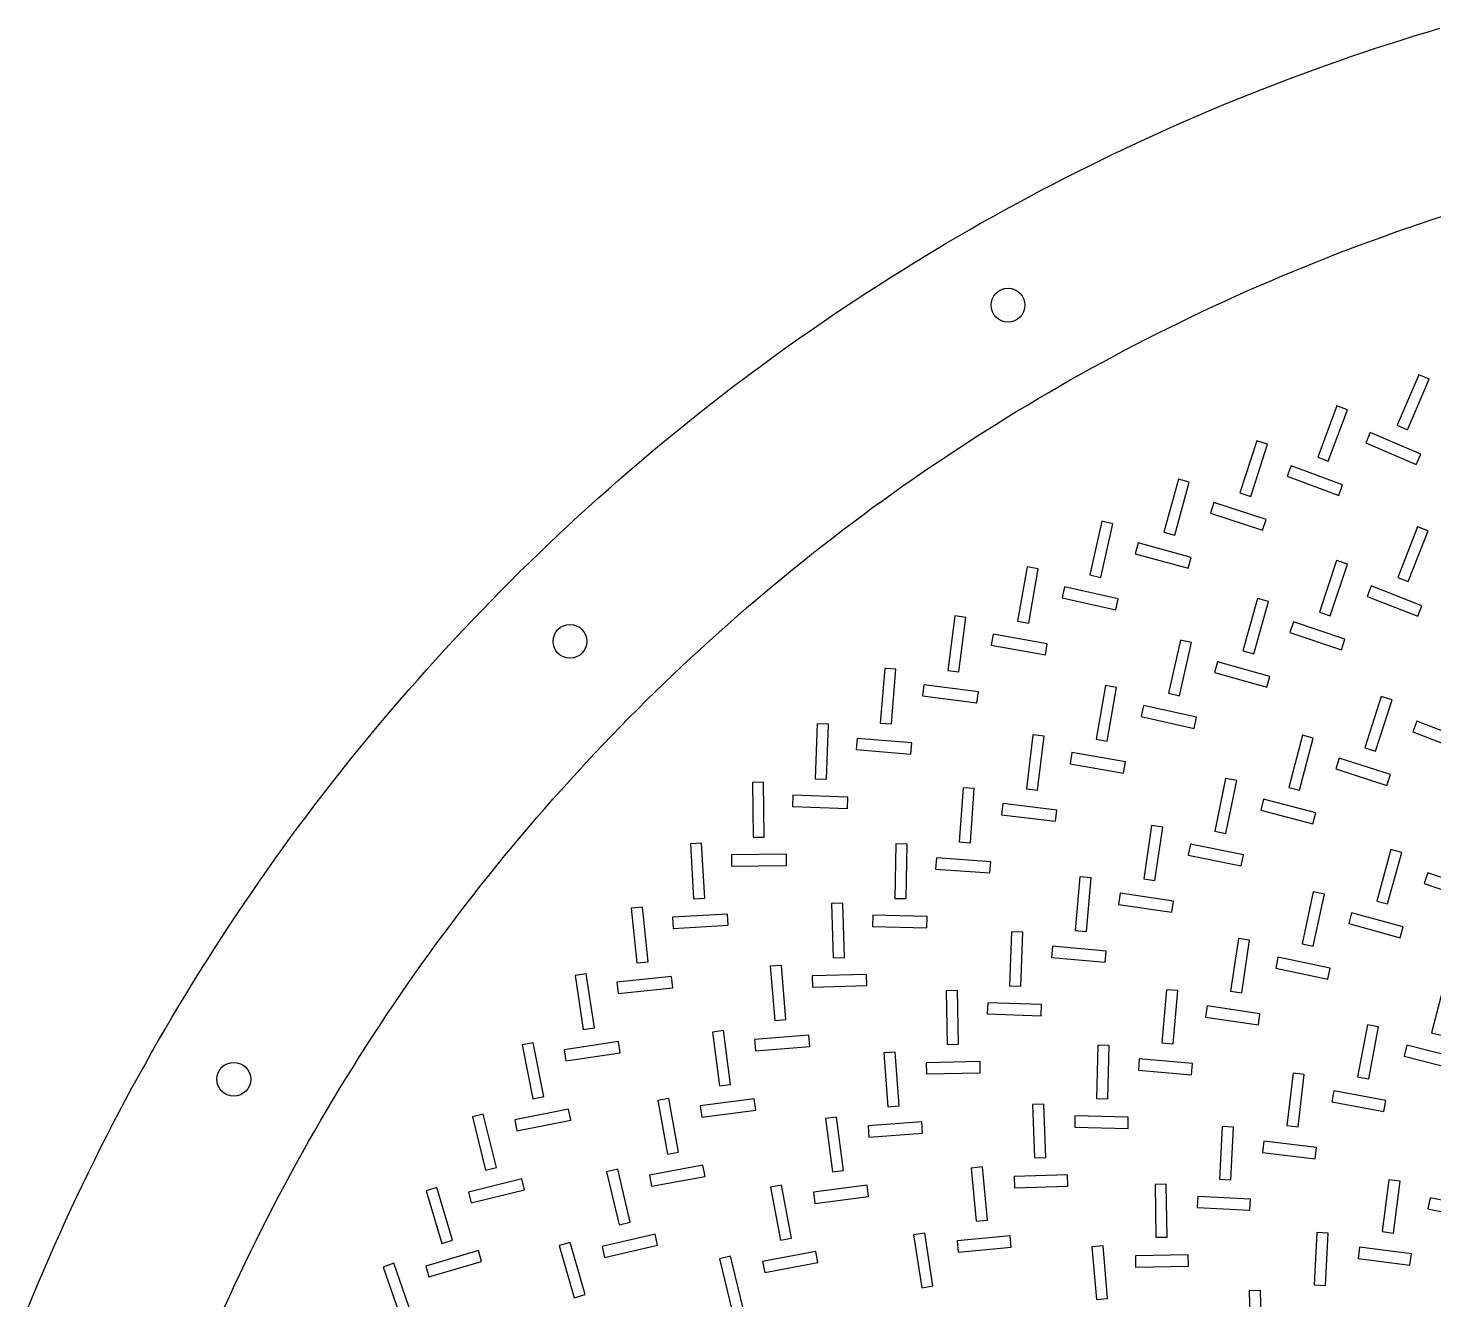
# Model space of a CAD drawing. Header units: millimetres. Extents: x -195 to 195, y -219 to 195.
# Drawn here: x -180.6 to -56, y 74.2 to 186.9 of the extents above; entities that cross this region are included whole.
import ezdxf

# ---------------------------------------------------------------- set-up
doc = ezdxf.new("R2010")
doc.units = ezdxf.units.MM
for name, color, linetype in [('NPTH', 9, 'Continuous'), ('OUTLINE', 7, 'Continuous'), ('TOP_CU', 1, 'Continuous'), ('TOP_SLOT', 3, 'Continuous')]:
    doc.layers.add(name, color=color, linetype=linetype)

msp = doc.modelspace()

# ---------------------------------------------------------------- linework, layer by layer
at = {"layer": 'NPTH'}
for centre in [(-93.75, 162.38), (-132.58, 132.58), (-162.38, 93.75)]:
    msp.add_circle(centre, 1.5, dxfattribs=at)
at = {"layer": 'OUTLINE'}
msp.add_lwpolyline([(-180.61, 73.52), (-180.16, 74.62), (-179.7, 75.73), (-179.23, 76.83), (-178.75, 77.93), (-178.27, 79.02), (-177.78, 80.11), (-177.29, 81.2), (-176.79, 82.29), (-176.28, 83.37), (-175.76, 84.45), (-175.24, 85.53), (-174.71, 86.6), (-174.18, 87.67), (-173.64, 88.74), (-173.09, 89.81), (-172.54, 90.87), (-171.97, 91.92), (-171.41, 92.98), (-170.83, 94.03), (-170.25, 95.07), (-169.67, 96.12), (-169.07, 97.15), (-168.47, 98.19), (-167.87, 99.22), (-167.26, 100.25), (-166.64, 101.27), (-166.01, 102.29), (-165.38, 103.31), (-164.75, 104.32), (-164.1, 105.33), (-163.45, 106.34), (-162.8, 107.34), (-162.14, 108.34), (-161.47, 109.33), (-160.79, 110.32), (-160.11, 111.3), (-159.43, 112.28), (-158.74, 113.26), (-158.04, 114.23), (-157.34, 115.2), (-156.63, 116.16), (-155.91, 117.12), (-155.19, 118.07), (-154.46, 119.02), (-153.73, 119.97), (-152.99, 120.91), (-152.24, 121.85), (-151.49, 122.78), (-150.74, 123.71), (-149.98, 124.63), (-149.21, 125.55), (-148.43, 126.46), (-147.66, 127.37), (-146.87, 128.27), (-146.08, 129.17), (-145.29, 130.06), (-144.49, 130.95), (-143.68, 131.84), (-142.87, 132.72), (-142.05, 133.59), (-141.23, 134.46), (-140.4, 135.32), (-139.57, 136.18), (-138.73, 137.04), (-137.89, 137.89), (-137.04, 138.73), (-136.18, 139.57), (-135.32, 140.4), (-134.46, 141.23), (-133.59, 142.05), (-132.72, 142.87), (-131.84, 143.68), (-130.95, 144.49), (-130.06, 145.29), (-129.17, 146.08), (-128.27, 146.87), (-127.37, 147.66), (-126.46, 148.43), (-125.55, 149.21), (-124.63, 149.98), (-123.71, 150.74), (-122.78, 151.49), (-121.85, 152.24), (-120.91, 152.99), (-119.97, 153.73), (-119.02, 154.46), (-118.07, 155.19), (-117.12, 155.91), (-116.16, 156.63), (-115.2, 157.34), (-114.23, 158.04), (-113.26, 158.74), (-112.28, 159.43), (-111.3, 160.11), (-110.32, 160.79), (-109.33, 161.47), (-108.34, 162.14), (-107.34, 162.8), (-106.34, 163.45), (-105.33, 164.1), (-104.32, 164.75), (-103.31, 165.38), (-102.29, 166.01), (-101.27, 166.64), (-100.25, 167.26), (-99.22, 167.87), (-98.19, 168.47), (-97.15, 169.07), (-96.12, 169.67), (-95.07, 170.25), (-94.03, 170.83), (-92.98, 171.41), (-91.92, 171.97), (-90.87, 172.54), (-89.81, 173.09), (-88.74, 173.64), (-87.67, 174.18), (-86.6, 174.71), (-85.53, 175.24), (-84.45, 175.76), (-83.37, 176.28), (-82.29, 176.79), (-81.2, 177.29), (-80.11, 177.78), (-79.02, 178.27), (-77.93, 178.75), (-76.83, 179.23), (-75.73, 179.7), (-74.62, 180.16), (-73.52, 180.61), (-72.41, 181.06), (-71.29, 181.5), (-70.18, 181.93), (-69.06, 182.36), (-67.94, 182.78), (-66.82, 183.19), (-65.69, 183.6), (-64.57, 184), (-63.44, 184.39), (-62.3, 184.78), (-61.17, 185.16), (-60.03, 185.53), (-58.89, 185.89), (-57.75, 186.25), (-56.61, 186.6), (-55.46, 186.95)], dxfattribs=at)
at = {"layer": 'TOP_CU'}
msp.add_lwpolyline([(-163.2, 73.54), (-162.74, 74.54), (-162.28, 75.54), (-161.81, 76.53), (-161.34, 77.52), (-160.86, 78.51), (-160.38, 79.5), (-159.89, 80.48), (-159.39, 81.46), (-158.89, 82.44), (-158.38, 83.41), (-157.86, 84.38), (-157.34, 85.35), (-156.82, 86.31), (-156.28, 87.27), (-155.75, 88.23), (-155.2, 89.18), (-154.65, 90.13), (-154.1, 91.08), (-153.53, 92.02), (-152.97, 92.96), (-152.39, 93.9), (-151.81, 94.83), (-151.23, 95.76), (-150.64, 96.69), (-150.04, 97.61), (-149.44, 98.53), (-148.83, 99.45), (-148.22, 100.36), (-147.6, 101.27), (-146.98, 102.17), (-146.35, 103.07), (-145.71, 103.97), (-145.07, 104.86), (-144.43, 105.75), (-143.77, 106.63), (-143.12, 107.51), (-142.45, 108.39), (-141.79, 109.26), (-141.11, 110.13), (-140.44, 110.99), (-139.75, 111.85), (-139.06, 112.71), (-138.37, 113.56), (-137.67, 114.4), (-136.96, 115.25), (-136.26, 116.08), (-135.54, 116.92), (-134.82, 117.75), (-134.1, 118.57), (-133.37, 119.39), (-132.63, 120.21), (-131.89, 121.02), (-131.15, 121.83), (-130.4, 122.63), (-129.64, 123.43), (-128.88, 124.22), (-128.12, 125.01), (-127.35, 125.79), (-126.57, 126.57), (-125.79, 127.35), (-125.01, 128.12), (-124.22, 128.88), (-123.43, 129.64), (-122.63, 130.4), (-121.83, 131.15), (-121.02, 131.89), (-120.21, 132.63), (-119.39, 133.37), (-118.57, 134.1), (-117.75, 134.82), (-116.92, 135.54), (-116.08, 136.26), (-115.25, 136.96), (-114.4, 137.67), (-113.56, 138.37), (-112.71, 139.06), (-111.85, 139.75), (-110.99, 140.44), (-110.13, 141.11), (-109.26, 141.79), (-108.39, 142.45), (-107.51, 143.12), (-106.63, 143.77), (-105.75, 144.43), (-104.86, 145.07), (-103.97, 145.71), (-103.07, 146.35), (-102.17, 146.98), (-101.27, 147.6), (-100.36, 148.22), (-99.45, 148.83), (-98.53, 149.44), (-97.61, 150.04), (-96.69, 150.64), (-95.76, 151.23), (-94.83, 151.81), (-93.9, 152.39), (-92.96, 152.97), (-92.02, 153.53), (-91.08, 154.1), (-90.13, 154.65), (-89.18, 155.2), (-88.23, 155.75), (-87.27, 156.28), (-86.31, 156.82), (-85.35, 157.34), (-84.38, 157.86), (-83.41, 158.38), (-82.44, 158.89), (-81.46, 159.39), (-80.48, 159.89), (-79.5, 160.38), (-78.51, 160.86), (-77.52, 161.34), (-76.53, 161.81), (-75.54, 162.28), (-74.54, 162.74), (-73.54, 163.2), (-72.54, 163.64), (-71.53, 164.09), (-70.52, 164.52), (-69.51, 164.95), (-68.5, 165.37), (-67.48, 165.79), (-66.47, 166.2), (-65.44, 166.61), (-64.42, 167.01), (-63.4, 167.4), (-62.37, 167.78), (-61.34, 168.16), (-60.3, 168.54), (-59.27, 168.9), (-58.23, 169.26), (-57.19, 169.62), (-56.15, 169.97), (-55.11, 170.31)], dxfattribs=at)
for points in [[(-59.26, 151.73), (-58.35, 151.34), (-56.42, 155.81), (-57.34, 156.2)], [(-66.3, 148.9), (-65.36, 148.54), (-63.65, 153.1), (-64.59, 153.45)], [(-57.57, 148.26), (-57.17, 149.18), (-61.64, 151.1), (-62.04, 150.18)], [(-73.2, 145.73), (-72.24, 145.43), (-70.74, 150.06), (-71.69, 150.36)], [(-64.44, 145.5), (-64.09, 146.44), (-68.64, 148.15), (-69, 147.22)], [(-79.94, 142.26), (-78.97, 141.99), (-77.69, 146.69), (-78.65, 146.95)], [(-71.18, 142.43), (-70.87, 143.38), (-75.5, 144.88), (-75.81, 143.93)], [(-86.51, 138.47), (-85.53, 138.25), (-84.47, 143), (-85.44, 143.22)], [(-59.21, 138.23), (-58.27, 137.87), (-56.52, 142.36), (-57.45, 142.72)], [(-77.77, 139.05), (-77.51, 140.01), (-82.2, 141.3), (-82.47, 140.33)], [(-66.15, 135.16), (-65.2, 134.84), (-63.67, 139.42), (-64.62, 139.73)], [(-92.9, 134.38), (-91.91, 134.2), (-91.07, 139), (-92.05, 139.17)], [(-84.2, 135.37), (-83.98, 136.34), (-88.73, 137.41), (-88.95, 136.43)], [(-57.42, 134.8), (-57.06, 135.73), (-61.55, 137.49), (-61.91, 136.56)], [(-72.93, 131.74), (-71.97, 131.47), (-70.67, 136.12), (-71.63, 136.39)], [(-99.09, 130), (-98.1, 129.87), (-97.48, 134.7), (-98.47, 134.83)], [(-64.2, 131.82), (-63.88, 132.77), (-68.45, 134.3), (-68.77, 133.35)], [(-90.44, 131.39), (-90.27, 132.37), (-95.07, 133.21), (-95.24, 132.23)], [(-79.53, 127.98), (-78.56, 127.76), (-77.49, 132.47), (-78.47, 132.69)], [(-105.07, 125.33), (-104.07, 125.25), (-103.68, 130.1), (-104.68, 130.18)], [(-70.54, 129.47), (-75.19, 130.77), (-75.46, 129.81), (-70.81, 128.51)], [(-96.5, 127.12), (-96.37, 128.11), (-101.2, 128.73), (-101.33, 127.74)], [(-85.93, 123.9), (-84.95, 123.73), (-84.12, 128.48), (-85.11, 128.65)], [(-62.12, 123.14), (-61.17, 122.83), (-59.71, 127.38), (-60.67, 127.69)], [(-77.25, 124.86), (-77.03, 125.84), (-81.73, 126.9), (-81.96, 125.92)], [(-110.83, 120.39), (-109.83, 120.36), (-109.66, 125.23), (-110.66, 125.26)], [(-53.42, 122.85), (-53.06, 123.78), (-57.52, 125.49), (-57.88, 124.55)], [(-102.35, 122.58), (-102.27, 123.58), (-107.12, 123.97), (-107.2, 122.98)], [(-91.13, 119.38), (-90.54, 124.16), (-91.54, 124.29), (-92.12, 119.5)], [(-68.87, 119.63), (-67.9, 119.37), (-66.69, 124), (-67.66, 124.25)], [(-83.5, 120.9), (-83.33, 121.88), (-88.08, 122.71), (-88.25, 121.72)], [(-60.16, 119.81), (-59.85, 120.77), (-64.4, 122.22), (-64.7, 121.27)], [(-116.35, 115.2), (-115.36, 115.21), (-115.41, 120.08), (-116.41, 120.07)], [(-75.41, 115.75), (-74.43, 115.55), (-73.48, 120.23), (-74.46, 120.43)], [(-107.99, 117.77), (-107.95, 118.77), (-112.82, 118.94), (-112.85, 117.94)], [(-98.08, 114.79), (-97.08, 114.72), (-96.74, 119.53), (-97.74, 119.6)], [(-66.72, 116.41), (-66.47, 117.38), (-71.09, 118.59), (-71.34, 117.62)], [(-89.54, 116.62), (-89.42, 117.61), (-94.21, 118.2), (-94.33, 117.2)], [(-81.72, 111.51), (-80.73, 111.37), (-80.04, 116.1), (-81.03, 116.24)], [(-121.63, 109.75), (-120.63, 109.81), (-120.92, 114.67), (-121.91, 114.61)], [(-113.4, 113.71), (-118.27, 113.65), (-118.26, 112.65), (-113.39, 112.71)], [(-103.79, 109.79), (-102.79, 109.77), (-102.69, 114.59), (-103.69, 114.61)], [(-73.09, 112.66), (-72.89, 113.64), (-77.57, 114.59), (-77.77, 113.61)], [(-61.07, 109.55), (-60.1, 109.29), (-58.85, 113.85), (-59.81, 114.11)], [(-95.36, 112.05), (-95.28, 113.04), (-100.1, 113.39), (-100.17, 112.39)], [(-87.8, 106.94), (-86.8, 106.85), (-86.37, 111.61), (-87.37, 111.7)], [(-52.37, 109.57), (-52.05, 110.52), (-56.53, 112.05), (-56.85, 111.1)], [(-79.24, 108.56), (-79.09, 109.55), (-83.82, 110.24), (-83.96, 109.25)], [(-67.67, 105.75), (-66.69, 105.54), (-65.71, 110.17), (-66.69, 110.38)], [(-126.65, 104.06), (-125.66, 104.16), (-126.16, 109.01), (-127.16, 108.91)], [(-109.25, 104.51), (-108.25, 104.54), (-108.39, 109.36), (-109.39, 109.33)], [(-58.99, 106.3), (-58.73, 107.26), (-63.29, 108.51), (-63.55, 107.55)], [(-118.56, 107.4), (-118.61, 108.4), (-123.48, 108.12), (-123.42, 107.12)], [(-100.94, 107.19), (-100.91, 108.19), (-105.74, 108.29), (-105.76, 107.29)], [(-93.61, 102.04), (-92.61, 102), (-92.44, 106.78), (-93.44, 106.81)], [(-74.02, 101.55), (-73.03, 101.41), (-72.34, 106.09), (-73.33, 106.23)], [(-85.15, 104.12), (-85.06, 105.12), (-89.82, 105.55), (-89.91, 104.55)], [(-114.43, 98.96), (-113.44, 99.04), (-113.82, 103.85), (-114.82, 103.77)], [(-65.39, 102.63), (-65.19, 103.61), (-69.82, 104.58), (-70.02, 103.6)], [(-131.4, 98.15), (-130.41, 98.3), (-131.14, 103.11), (-132.13, 102.96)], [(-123.47, 101.86), (-123.57, 102.85), (-128.42, 102.35), (-128.32, 101.35)], [(-106.26, 102.05), (-106.29, 103.05), (-111.12, 102.91), (-111.09, 101.91)], [(-56.2, 97.88), (-55.24, 97.63), (-54.06, 102.16), (-55.03, 102.41)], [(-99.15, 96.83), (-98.15, 96.85), (-98.24, 101.62), (-99.24, 101.6)], [(-80.11, 96.98), (-79.11, 96.89), (-78.71, 101.61), (-79.7, 101.69)], [(-90.81, 99.37), (-90.78, 100.37), (-95.55, 100.54), (-95.59, 99.54)], [(-71.56, 98.57), (-71.42, 99.56), (-76.1, 100.25), (-76.24, 99.26)], [(-61.78, 93.79), (-60.91, 98.39), (-61.89, 98.58), (-62.76, 93.97)], [(-119.33, 93.16), (-118.34, 93.28), (-118.96, 98.07), (-119.96, 97.94)], [(-111.33, 96.65), (-111.41, 97.65), (-116.22, 97.27), (-116.14, 96.27)], [(-134.9, 92.22), (-135.85, 96.99), (-136.83, 96.8), (-135.88, 92.02)], [(-128.12, 96.1), (-128.27, 97.09), (-133.09, 96.36), (-132.94, 95.37)], [(-104.39, 91.32), (-103.39, 91.39), (-103.75, 96.16), (-104.75, 96.08)], [(-85.91, 92.05), (-84.91, 92.02), (-84.79, 96.75), (-85.79, 96.78)], [(-54.11, 94.64), (-53.86, 95.61), (-58.39, 96.78), (-58.64, 95.81)], [(-96.21, 94.32), (-96.23, 95.32), (-101, 95.22), (-100.99, 94.22)], [(-77.48, 94.15), (-77.39, 95.15), (-82.11, 95.56), (-82.19, 94.56)], [(-69.04, 89.64), (-68.04, 89.52), (-67.49, 94.17), (-68.48, 94.29)], [(-60.45, 90.88), (-60.26, 91.86), (-64.87, 92.73), (-65.05, 91.75)], [(-132.5, 90.12), (-132.7, 91.11), (-137.48, 90.15), (-137.28, 89.17)], [(-123.93, 87.11), (-122.95, 87.29), (-123.81, 92.04), (-124.8, 91.86)], [(-116.11, 91.01), (-116.24, 92), (-121.03, 91.38), (-120.9, 90.39)], [(-91.4, 86.77), (-90.4, 86.8), (-90.57, 91.53), (-91.57, 91.5)], [(-140.06, 85.69), (-139.09, 85.94), (-140.26, 90.66), (-141.23, 90.42)], [(-109.32, 85.53), (-108.33, 85.66), (-108.95, 90.4), (-109.94, 90.27)], [(-101.39, 89.97), (-106.16, 89.62), (-106.08, 88.62), (-101.32, 88.97)], [(-83.09, 90.38), (-87.82, 90.5), (-87.84, 89.51), (-83.11, 89.38)], [(-75.01, 84.88), (-74.01, 84.83), (-73.77, 89.51), (-74.76, 89.56)], [(-66.52, 86.7), (-66.4, 87.7), (-71.06, 88.25), (-71.18, 87.26)], [(-120.61, 85.13), (-120.79, 86.12), (-125.54, 85.26), (-125.36, 84.27)], [(-136.6, 83.96), (-136.85, 84.93), (-141.57, 83.75), (-141.33, 82.78)], [(-128.23, 80.85), (-127.25, 81.08), (-128.35, 85.78), (-129.33, 85.55)], [(-96.57, 81.17), (-95.57, 81.27), (-96.02, 85.98), (-97.02, 85.88)], [(-88.45, 84.28), (-88.48, 85.28), (-93.21, 85.12), (-93.18, 84.12)], [(-60.58, 80.24), (-59.59, 80.11), (-59, 84.71), (-60, 84.84)], [(-143.95, 79.18), (-142.99, 79.47), (-144.38, 84.14), (-145.34, 83.85)], [(-113.93, 79.48), (-112.94, 79.66), (-113.82, 84.36), (-114.8, 84.18)], [(-106.12, 83.36), (-106.25, 84.35), (-110.99, 83.73), (-110.86, 82.74)], [(-80.64, 79.74), (-79.64, 79.76), (-79.72, 84.44), (-80.72, 84.42)], [(-72.3, 82.13), (-72.25, 83.13), (-76.93, 83.37), (-76.98, 82.37)], [(-51.99, 81.33), (-51.79, 82.31), (-56.33, 83.25), (-56.54, 82.27)], [(-124.81, 79.04), (-125.04, 80.01), (-129.74, 78.91), (-129.51, 77.94)], [(-101.38, 75.27), (-100.4, 75.43), (-101.13, 80.1), (-102.12, 79.95)], [(-93.47, 78.87), (-93.56, 79.86), (-98.27, 79.41), (-98.18, 78.42)], [(-66.6, 75.52), (-65.61, 75.47), (-65.37, 80.1), (-66.37, 80.15)], [(-140.42, 77.6), (-140.7, 78.56), (-145.37, 77.17), (-145.09, 76.22)], [(-132.2, 74.38), (-131.24, 74.66), (-132.57, 79.29), (-133.53, 79.02)], [(-85.92, 74.23), (-84.92, 74.31), (-85.31, 78.98), (-86.31, 78.9)], [(-58.12, 77.27), (-57.99, 78.26), (-62.6, 78.85), (-62.72, 77.85)], [(-147.53, 72.5), (-146.59, 72.83), (-148.19, 77.43), (-149.13, 77.1)], [(-118.2, 73.19), (-117.23, 73.43), (-118.36, 78.07), (-119.33, 77.83)], [(-110.62, 77.49), (-110.8, 78.47), (-115.5, 77.6), (-115.32, 76.61)], [(-77.76, 77.17), (-77.77, 78.17), (-82.46, 78.1), (-82.44, 77.1)], [(-72.25, 70.35), (-71.25, 70.38), (-71.36, 75.02), (-72.36, 74.99)]]:
    msp.add_lwpolyline(points, close=True, dxfattribs=at)
at = {"layer": 'TOP_SLOT'}
for points in [[(-56.42, 155.81), (-57.34, 156.2), (-59.26, 151.73), (-58.35, 151.34)], [(-63.65, 153.1), (-64.59, 153.45), (-66.3, 148.9), (-65.36, 148.54)], [(-61.64, 151.1), (-62.04, 150.18), (-57.57, 148.26), (-57.17, 149.18)], [(-70.74, 150.06), (-71.69, 150.36), (-73.2, 145.73), (-72.24, 145.43)], [(-68.64, 148.15), (-69, 147.22), (-64.44, 145.5), (-64.09, 146.44)], [(-77.69, 146.69), (-78.65, 146.95), (-79.94, 142.26), (-78.97, 141.99)], [(-75.5, 144.88), (-75.81, 143.93), (-71.18, 142.43), (-70.87, 143.38)], [(-84.47, 143), (-85.44, 143.22), (-86.51, 138.47), (-85.53, 138.25)], [(-56.52, 142.36), (-57.45, 142.72), (-59.21, 138.23), (-58.27, 137.87)], [(-82.2, 141.3), (-82.47, 140.33), (-77.77, 139.05), (-77.51, 140.01)], [(-63.67, 139.42), (-64.62, 139.73), (-66.15, 135.16), (-65.2, 134.84)], [(-91.07, 139), (-92.05, 139.17), (-92.9, 134.38), (-91.91, 134.2)], [(-88.73, 137.41), (-88.95, 136.43), (-84.2, 135.37), (-83.98, 136.34)], [(-61.55, 137.49), (-61.91, 136.56), (-57.42, 134.8), (-57.06, 135.73)], [(-70.67, 136.12), (-71.63, 136.39), (-72.93, 131.74), (-71.97, 131.47)], [(-97.48, 134.7), (-98.47, 134.83), (-99.09, 130), (-98.1, 129.87)], [(-68.45, 134.3), (-68.77, 133.35), (-64.2, 131.82), (-63.88, 132.77)], [(-95.07, 133.21), (-95.24, 132.23), (-90.44, 131.39), (-90.27, 132.37)], [(-77.49, 132.47), (-78.47, 132.69), (-79.53, 127.98), (-78.56, 127.76)], [(-103.68, 130.1), (-104.68, 130.18), (-105.07, 125.33), (-104.07, 125.25)], [(-75.19, 130.77), (-75.46, 129.81), (-70.81, 128.51), (-70.54, 129.47)], [(-101.2, 128.73), (-101.33, 127.74), (-96.5, 127.12), (-96.37, 128.11)], [(-84.12, 128.48), (-85.11, 128.65), (-85.93, 123.9), (-84.95, 123.73)], [(-59.71, 127.38), (-60.67, 127.69), (-62.12, 123.14), (-61.17, 122.83)], [(-81.73, 126.9), (-81.96, 125.92), (-77.25, 124.86), (-77.03, 125.84)], [(-109.66, 125.23), (-110.66, 125.26), (-110.83, 120.39), (-109.83, 120.36)], [(-57.52, 125.49), (-57.88, 124.55), (-53.42, 122.85), (-53.06, 123.78)], [(-107.12, 123.97), (-107.2, 122.98), (-102.35, 122.58), (-102.27, 123.58)], [(-90.54, 124.16), (-91.54, 124.29), (-92.12, 119.5), (-91.13, 119.38)], [(-66.69, 124), (-67.66, 124.25), (-68.87, 119.63), (-67.9, 119.37)], [(-88.08, 122.71), (-88.25, 121.72), (-83.5, 120.9), (-83.33, 121.88)], [(-64.4, 122.22), (-64.7, 121.27), (-60.16, 119.81), (-59.85, 120.77)], [(-115.41, 120.08), (-116.41, 120.07), (-116.35, 115.2), (-115.36, 115.21)], [(-73.48, 120.23), (-74.46, 120.43), (-75.41, 115.75), (-74.43, 115.55)], [(-112.82, 118.94), (-112.85, 117.94), (-107.99, 117.77), (-107.95, 118.77)], [(-96.74, 119.53), (-97.74, 119.6), (-98.08, 114.79), (-97.08, 114.72)], [(-71.09, 118.59), (-71.34, 117.62), (-66.72, 116.41), (-66.47, 117.38)], [(-94.21, 118.2), (-94.33, 117.2), (-89.54, 116.62), (-89.42, 117.61)], [(-80.04, 116.1), (-81.03, 116.24), (-81.72, 111.51), (-80.73, 111.37)], [(-120.92, 114.67), (-121.91, 114.61), (-121.63, 109.75), (-120.63, 109.81)], [(-118.27, 113.65), (-118.26, 112.65), (-113.39, 112.71), (-113.4, 113.71)], [(-102.69, 114.59), (-103.69, 114.61), (-103.79, 109.79), (-102.79, 109.77)], [(-77.57, 114.59), (-77.77, 113.61), (-73.09, 112.66), (-72.89, 113.64)], [(-58.85, 113.85), (-59.81, 114.11), (-61.07, 109.55), (-60.1, 109.29)], [(-100.1, 113.39), (-100.17, 112.39), (-95.36, 112.05), (-95.28, 113.04)], [(-86.37, 111.61), (-87.37, 111.7), (-87.8, 106.94), (-86.8, 106.85)], [(-56.53, 112.05), (-56.85, 111.1), (-52.37, 109.57), (-52.05, 110.52)], [(-83.82, 110.24), (-83.96, 109.25), (-79.24, 108.56), (-79.09, 109.55)], [(-65.71, 110.17), (-66.69, 110.38), (-67.67, 105.75), (-66.69, 105.54)], [(-126.16, 109.01), (-127.16, 108.91), (-126.65, 104.06), (-125.66, 104.16)], [(-108.39, 109.36), (-109.39, 109.33), (-109.25, 104.51), (-108.25, 104.54)], [(-63.29, 108.51), (-63.55, 107.55), (-58.99, 106.3), (-58.73, 107.26)], [(-123.48, 108.12), (-123.42, 107.12), (-118.56, 107.4), (-118.61, 108.4)], [(-105.74, 108.29), (-105.76, 107.29), (-100.94, 107.19), (-100.91, 108.19)], [(-92.44, 106.78), (-93.44, 106.81), (-93.61, 102.04), (-92.61, 102)], [(-72.34, 106.09), (-73.33, 106.23), (-74.02, 101.55), (-73.03, 101.41)], [(-89.82, 105.55), (-89.91, 104.55), (-85.15, 104.12), (-85.06, 105.12)], [(-113.82, 103.85), (-114.82, 103.77), (-114.43, 98.96), (-113.44, 99.04)], [(-69.82, 104.58), (-70.02, 103.6), (-65.39, 102.63), (-65.19, 103.61)], [(-131.14, 103.11), (-132.13, 102.96), (-131.4, 98.15), (-130.41, 98.3)], [(-128.42, 102.35), (-128.32, 101.35), (-123.47, 101.86), (-123.57, 102.85)], [(-111.12, 102.91), (-111.09, 101.91), (-106.26, 102.05), (-106.29, 103.05)], [(-54.06, 102.16), (-55.03, 102.41), (-56.2, 97.88), (-55.24, 97.63)], [(-98.24, 101.62), (-99.24, 101.6), (-99.15, 96.83), (-98.15, 96.85)], [(-78.71, 101.61), (-79.7, 101.69), (-80.11, 96.98), (-79.11, 96.89)], [(-95.55, 100.54), (-95.59, 99.54), (-90.81, 99.37), (-90.78, 100.37)], [(-76.1, 100.25), (-76.24, 99.26), (-71.56, 98.57), (-71.42, 99.56)], [(-60.91, 98.39), (-61.89, 98.58), (-62.76, 93.97), (-61.78, 93.79)], [(-118.96, 98.07), (-119.96, 97.94), (-119.33, 93.16), (-118.34, 93.28)], [(-116.22, 97.27), (-116.14, 96.27), (-111.33, 96.65), (-111.41, 97.65)], [(-135.85, 96.99), (-136.83, 96.8), (-135.88, 92.02), (-134.9, 92.22)], [(-133.09, 96.36), (-132.94, 95.37), (-128.12, 96.1), (-128.27, 97.09)], [(-103.75, 96.16), (-104.75, 96.08), (-104.39, 91.32), (-103.39, 91.39)], [(-84.79, 96.75), (-85.79, 96.78), (-85.91, 92.05), (-84.91, 92.02)], [(-58.39, 96.78), (-58.64, 95.81), (-54.11, 94.64), (-53.86, 95.61)], [(-101, 95.22), (-100.99, 94.22), (-96.21, 94.32), (-96.23, 95.32)], [(-82.11, 95.56), (-82.19, 94.56), (-77.48, 94.15), (-77.39, 95.15)], [(-67.49, 94.17), (-68.48, 94.29), (-69.04, 89.64), (-68.04, 89.52)], [(-64.87, 92.73), (-65.05, 91.75), (-60.45, 90.88), (-60.26, 91.86)], [(-137.48, 90.15), (-137.28, 89.17), (-132.5, 90.12), (-132.7, 91.11)], [(-123.81, 92.04), (-124.8, 91.86), (-123.93, 87.11), (-122.95, 87.29)], [(-121.03, 91.38), (-120.9, 90.39), (-116.11, 91.01), (-116.24, 92)], [(-90.57, 91.53), (-91.57, 91.5), (-91.4, 86.77), (-90.4, 86.8)], [(-140.26, 90.66), (-141.23, 90.42), (-140.06, 85.69), (-139.09, 85.94)], [(-108.95, 90.4), (-109.94, 90.27), (-109.32, 85.53), (-108.33, 85.66)], [(-106.16, 89.62), (-106.08, 88.62), (-101.32, 88.97), (-101.39, 89.97)], [(-87.82, 90.5), (-87.84, 89.51), (-83.11, 89.38), (-83.09, 90.38)], [(-73.77, 89.51), (-74.76, 89.56), (-75.01, 84.88), (-74.01, 84.83)], [(-71.06, 88.25), (-71.18, 87.26), (-66.52, 86.7), (-66.4, 87.7)], [(-125.54, 85.26), (-125.36, 84.27), (-120.61, 85.13), (-120.79, 86.12)], [(-141.57, 83.75), (-141.33, 82.78), (-136.6, 83.96), (-136.85, 84.93)], [(-128.35, 85.78), (-129.33, 85.55), (-128.23, 80.85), (-127.25, 81.08)], [(-96.02, 85.98), (-97.02, 85.88), (-96.57, 81.17), (-95.57, 81.27)], [(-93.21, 85.12), (-93.18, 84.12), (-88.45, 84.28), (-88.48, 85.28)], [(-59, 84.71), (-60, 84.84), (-60.58, 80.24), (-59.59, 80.11)], [(-144.38, 84.14), (-145.34, 83.85), (-143.95, 79.18), (-142.99, 79.47)], [(-113.82, 84.36), (-114.8, 84.18), (-113.93, 79.48), (-112.94, 79.66)], [(-110.99, 83.73), (-110.86, 82.74), (-106.12, 83.36), (-106.25, 84.35)], [(-79.72, 84.44), (-80.72, 84.42), (-80.64, 79.74), (-79.64, 79.76)], [(-76.93, 83.37), (-76.98, 82.37), (-72.3, 82.13), (-72.25, 83.13)], [(-56.33, 83.25), (-56.54, 82.27), (-51.99, 81.33), (-51.79, 82.31)], [(-129.74, 78.91), (-129.51, 77.94), (-124.81, 79.04), (-125.04, 80.01)], [(-101.13, 80.1), (-102.12, 79.95), (-101.38, 75.27), (-100.4, 75.43)], [(-98.27, 79.41), (-98.18, 78.42), (-93.47, 78.87), (-93.56, 79.86)], [(-65.37, 80.1), (-66.37, 80.15), (-66.6, 75.52), (-65.61, 75.47)], [(-145.37, 77.17), (-145.09, 76.22), (-140.42, 77.6), (-140.7, 78.56)], [(-132.57, 79.29), (-133.53, 79.02), (-132.2, 74.38), (-131.24, 74.66)], [(-85.31, 78.98), (-86.31, 78.9), (-85.92, 74.23), (-84.92, 74.31)], [(-62.6, 78.85), (-62.72, 77.85), (-58.12, 77.27), (-57.99, 78.26)], [(-148.19, 77.43), (-149.13, 77.1), (-147.53, 72.5), (-146.59, 72.83)], [(-118.36, 78.07), (-119.33, 77.83), (-118.2, 73.19), (-117.23, 73.43)], [(-115.5, 77.6), (-115.32, 76.61), (-110.62, 77.49), (-110.8, 78.47)], [(-82.46, 78.1), (-82.44, 77.1), (-77.76, 77.17), (-77.77, 78.17)], [(-71.36, 75.02), (-72.36, 74.99), (-72.25, 70.35), (-71.25, 70.38)]]:
    msp.add_lwpolyline(points, close=True, dxfattribs=at)

doc.saveas('drawing.dxf')
